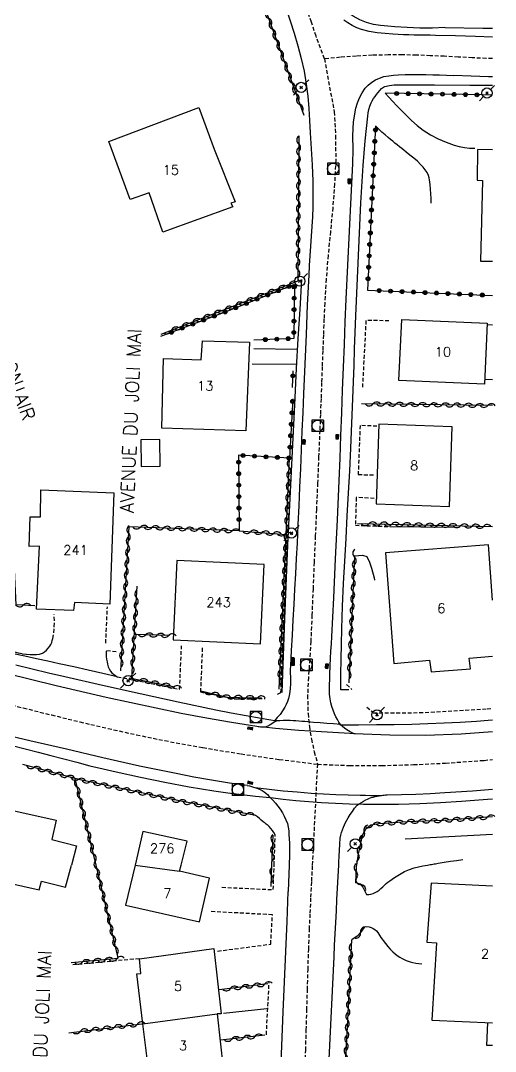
# Model space of a CAD drawing. Header units: millimetres. Extents: x 159000 to 160002, y 156999 to 158000.
# Drawn here: x 159938.3 to 160000.4, y 157146.6 to 157281.5 of the extents above; entities that cross this region are included whole.
import ezdxf
from ezdxf.enums import TextEntityAlignment as Align

# ---------------------------------------------------------------- set-up
doc = ezdxf.new("R2010")
doc.units = ezdxf.units.MM
doc.linetypes.add('DASHED', pattern=[0.75, 0.5, -0.25])
doc.layers.get('0').update_dxf_attribs({"linetype": 'CONTINUOUS'})
for name, color, linetype in [('W0001', 6, 'DASHED'), ('W0014', 7, 'CONTINUOUS'), ('W0017', 7, 'CONTINUOUS'), ('W0051', 7, 'CONTINUOUS'), ('W0101', 7, 'CONTINUOUS'), ('W0104', 1, 'CONTINUOUS'), ('W0112', 1, 'DASHED'), ('W0300', 7, 'CONTINUOUS'), ('W0310', 3, 'CONTINUOUS'), ('W0323', 7, 'CONTINUOUS'), ('W0333', 7, 'CONTINUOUS'), ('W0401', 7, 'CONTINUOUS'), ('W0420', 7, 'CONTINUOUS'), ('W0473', 7, 'CONTINUOUS'), ('W0989', 7, 'CONTINUOUS'), ('W0991', 7, 'CONTINUOUS'), ('W1102', 7, 'CONTINUOUS')]:
    doc.layers.add(name, color=color, linetype=linetype)
doc.styles.get("Standard").update_dxf_attribs({"font": 'romans.shx', "width": 0.85})

# ---------------------------------------------------------------- blocks, each defined once
blk = doc.blocks.new('T401')
for p, q in [((-0.3, 0.3), (0, 0.3)), ((-0.3, -0.25), (-0.3, 0.3)), ((-0.3, 0.15), (0, 0.15)), ((-0.3, 0), (0, 0)), ((0, 0.3), (0, -0.25)), ((-0.3, -0.15), (0, -0.15)), ((-0.3, -0.25), (-0.3, -0.3)), ((-0.3, -0.3), (0, -0.3)), ((0, -0.3), (0, -0.25))]:
    blk.add_line(p, q)
blk = doc.blocks.new('T420')
for p, q in [((0.75, 0.75), (-0.75, 0.75)), ((-0.75, 0.75), (-0.75, -0.75)), ((0.75, 0.75), (0.75, -0.75)), ((0.75, -0.75), (-0.75, -0.75))]:
    blk.add_line(p, q)
blk.add_ellipse((0, 0), major_axis=(-0.53, 0.53), ratio=1, start_param=3.926991, end_param=10.210176)
blk = doc.blocks.new('T473')
for p, q in [((-0.166667, 0.166667), (0.166667, -0.166667)), ((-0.166667, -0.166667), (0.166667, 0.166667)), ((0.500001, 0.500001), (1.000002, 1.000002)), ((-1.000002, -1.000002), (-0.500001, -0.500001))]:
    blk.add_line(p, q)
blk.add_ellipse((0, 0), major_axis=(0.471405, 0.471405), ratio=1, start_param=5.4977871438, end_param=11.780972451)
blk = doc.blocks.new('t310o')
at = {"color": 0, "linetype": 'Continuous'}
for centre, start, end in [((-0.5, 0.38), 216.8699, 323.1304), ((0.5, -0.37), 36.8699, 143.1303)]:
    blk.add_arc(centre, 0.625, start, end, dxfattribs=at)
blk = doc.blocks.new('t323o')
at = {"color": 0, "linetype": 'Continuous'}
for radius in [0.25, 0.15]:
    blk.add_circle((0, 0), radius, dxfattribs=at)

msp = doc.modelspace()

# ---------------------------------------------------------------- linework, layer by layer
at = {"layer": 'W0001'}
for points in [[(159978.05, 157276.52), (159976.95, 157279.5), (159976.34, 157281.34), (159975.67, 157283.15)], [(160000, 157276.55), (159999.21, 157276.58), (159997.38, 157276.66), (159995.55, 157276.76), (159993.72, 157276.86), (159991.89, 157276.94), (159990.06, 157277.01), (159988.22, 157277.05), (159986.39, 157277.04), (159984.3, 157276.99), (159982.21, 157276.88), (159980.13, 157276.73), (159978.05, 157276.52)], [(159978.05, 157276.52), (159979.32, 157269.59), (159979.51, 157266.45), (159979.52, 157263.3), (159979.37, 157260.16), (159979.13, 157257.03), (159978.83, 157253.92), (159978.53, 157250.81), (159978.27, 157247.69), (159978.08, 157244.57), (159977.99, 157242.49), (159977.91, 157240.4), (159977.83, 157238.32), (159977.75, 157236.23), (159977.67, 157234.15), (159977.6, 157232.06), (159977.52, 157229.98), (159977.44, 157227.9), (159977.29, 157224.44), (159977.15, 157220.99), (159977, 157217.54), (159976.85, 157214.08), (159976.7, 157210.63), (159976.56, 157207.17), (159976.41, 157203.72), (159976.27, 157200.27), (159976.13, 157197.92), (159975.95, 157195.56), (159975.84, 157193.2), (159975.9, 157190.83), (159976.08, 157189.15), (159976.35, 157187.48), (159976.71, 157185.83), (159977.17, 157184.2)], [(159918.53, 157196.43), (159927.61, 157194.3), (159931.31, 157193.41), (159934.99, 157192.5), (159938.68, 157191.57), (159942.37, 157190.65), (159946.06, 157189.75), (159949.76, 157188.88), (159953.47, 157188.05), (159957.19, 157187.29), (159962.16, 157186.37), (159967.15, 157185.55), (159972.15, 157184.83), (159977.17, 157184.2)], [(159976.5, 157171), (159977.17, 157184.2)], [(159977.17, 157184.2), (159981.35, 157184.03), (159985.53, 157184.02), (159989.7, 157184.15), (159993.88, 157184.35), (159998.93, 157184.71), (160000, 157184.82)], [(159974.13, 157118.79), (159974.5, 157124.46), (159974.83, 157130.14), (159975.13, 157135.81), (159975.4, 157141.49), (159975.51, 157144.13), (159975.6, 157146.77), (159975.68, 157149.4), (159975.75, 157152.04), (159975.83, 157154.68), (159975.9, 157157.32), (159975.99, 157159.96), (159976.09, 157162.59), (159976.19, 157164.69), (159976.29, 157166.8), (159976.39, 157168.9), (159976.5, 157171)]]:
    msp.add_lwpolyline(points, dxfattribs=at)
at = {"layer": 'W0014'}
for points in [[(159993.8, 157280.61), (159992.16, 157280.56), (159990.52, 157280.56), (159988.88, 157280.62), (159987.24, 157280.73), (159986.32, 157280.79), (159985.39, 157280.87), (159984.46, 157281.01), (159983.56, 157281.27), (159982.67, 157281.64), (159981.81, 157282.1), (159981.01, 157282.64), (159980.26, 157283.26), (159979.87, 157283.66), (159979.52, 157284.09), (159979.21, 157284.55), (159978.93, 157285.04), (159978.53, 157285.84), (159978.19, 157286.67), (159977.91, 157287.53), (159977.69, 157288.4)], [(159973.05, 157283.1), (159974.11, 157279.89), (159974.59, 157278.24), (159975.01, 157276.58), (159975.38, 157274.91), (159975.68, 157273.22), (159975.89, 157271.63), (159976.01, 157270.04), (159976.1, 157268.45), (159976.19, 157266.86), (159976.32, 157264.75), (159976.44, 157262.64), (159976.53, 157260.52), (159976.55, 157258.41), (159976.53, 157257.13), (159976.48, 157255.85), (159976.41, 157254.57), (159976.33, 157253.3), (159976.23, 157252.03), (159976.15, 157250.75), (159976.06, 157249.48), (159975.99, 157248.2), (159975.81, 157244.32), (159975.64, 157240.43), (159975.48, 157236.55), (159975.32, 157232.66), (159975.21, 157230.22), (159975.11, 157227.78), (159975.01, 157225.34), (159974.91, 157222.9), (159974.8, 157220.46), (159974.7, 157218.01), (159974.59, 157215.57), (159974.47, 157213.13), (159974.37, 157211.13), (159974.26, 157209.12), (159974.15, 157207.12), (159974.04, 157205.12), (159973.92, 157203.11), (159973.81, 157201.11), (159973.71, 157199.1), (159973.61, 157197.1), (159973.59, 157196.61), (159973.59, 157196.12), (159973.6, 157195.64), (159973.6, 157195.15), (159973.6, 157194.66), (159973.57, 157194.17), (159973.53, 157193.68), (159973.44, 157193.19), (159973.34, 157192.8), (159973.2, 157192.41), (159973.04, 157192.04), (159972.85, 157191.68), (159972.56, 157191.2), (159972.24, 157190.73), (159971.89, 157190.3), (159971.51, 157189.88)], [(160000, 157279.37), (159997.79, 157279.44), (159995.17, 157279.52), (159992.56, 157279.6), (159991.86, 157279.61), (159991.17, 157279.62), (159990.48, 157279.63), (159989.78, 157279.64), (159989.09, 157279.65), (159988.4, 157279.67), (159987.7, 157279.71), (159987.01, 157279.76), (159985.98, 157279.84), (159984.94, 157279.94), (159983.9, 157280.1), (159982.89, 157280.36), (159982.28, 157280.6), (159981.69, 157280.89), (159981.12, 157281.22), (159980.58, 157281.58)], [(160000, 157280.5), (159998.77, 157280.52), (159993.83, 157280.59)], [(159979.02, 157200.9), (159979.27, 157205.99), (159979.51, 157211.09), (159979.75, 157216.19), (159979.97, 157221.29), (159980.1, 157224.26), (159980.21, 157227.23), (159980.32, 157230.2), (159980.43, 157233.18), (159980.54, 157236.15), (159980.66, 157239.12), (159980.77, 157242.1), (159980.9, 157245.07), (159981.1, 157249.52), (159981.31, 157253.96), (159981.53, 157258.41), (159981.75, 157262.85), (159981.79, 157264.64), (159981.78, 157266.45), (159981.86, 157268.27), (159982.17, 157270.06), (159982.37, 157270.75), (159982.63, 157271.43), (159982.96, 157272.09), (159983.39, 157272.68), (159983.78, 157273.1), (159984.23, 157273.46), (159984.71, 157273.77), (159985.23, 157274.01), (159985.83, 157274.21), (159986.46, 157274.31), (159987.08, 157274.37), (159987.7, 157274.42), (159988.6, 157274.47), (159989.5, 157274.48), (159990.4, 157274.47), (159991.3, 157274.46), (159992.2, 157274.44), (159993.1, 157274.42), (159994.01, 157274.39), (159994.91, 157274.35)], [(159994.93, 157274.38), (159997.21, 157274.31), (159999.48, 157274.23), (160000, 157274.22)], [(159983.73, 157269.04), (159983.78, 157269.48), (159983.87, 157269.91), (159984, 157270.33), (159984.16, 157270.75), (159984.3, 157271.05), (159984.48, 157271.33), (159984.67, 157271.6), (159984.87, 157271.86), (159985.07, 157272.12), (159985.28, 157272.38), (159985.51, 157272.63), (159985.78, 157272.83), (159985.96, 157272.91), (159986.16, 157272.97), (159986.35, 157273.01), (159986.55, 157273.04), (159986.85, 157273.09), (159987.16, 157273.12), (159987.46, 157273.13), (159987.77, 157273.13)], [(159987.8, 157273.13), (159992.43, 157273.13), (159997.05, 157273.1), (160000, 157273.06)], [(159980.19, 157193.93), (159980.2, 157195.94), (159980.22, 157197.94), (159980.26, 157199.93), (159980.32, 157201.93), (159980.43, 157204.89), (159980.56, 157207.84), (159980.71, 157210.8), (159980.87, 157213.75), (159981.04, 157216.71), (159981.2, 157219.66), (159981.36, 157222.61), (159981.49, 157225.57), (159981.59, 157227.73), (159981.67, 157229.9), (159981.76, 157232.06), (159981.84, 157234.23), (159981.92, 157236.39), (159982, 157238.56), (159982.08, 157240.72), (159982.17, 157242.89), (159982.38, 157247.81), (159982.58, 157252.73), (159982.81, 157257.66), (159983.12, 157262.58), (159983.24, 157264.19), (159983.39, 157265.81), (159983.55, 157267.42), (159983.73, 157269.04)], [(159975.06, 157247.64), (159974.82, 157243.77), (159974.59, 157239.9), (159974.37, 157236.03), (159974.16, 157232.16), (159973.69, 157222.52), (159973.24, 157212.88), (159972.83, 157203.24), (159972.46, 157193.59)], [(159980.18, 157189.36), (159979.95, 157189.7), (159979.74, 157190.05), (159979.55, 157190.41), (159979.38, 157190.78), (159979.19, 157191.26), (159979.03, 157191.74), (159978.89, 157192.24), (159978.79, 157192.74), (159978.73, 157193.38), (159978.71, 157194.02), (159978.73, 157194.65), (159978.74, 157195.29), (159978.74, 157195.51), (159978.75, 157195.74), (159978.75, 157195.97), (159978.76, 157196.2), (159978.77, 157196.42), (159978.78, 157196.65), (159978.79, 157196.88), (159978.8, 157197.11), (159978.85, 157198.06), (159978.9, 157199.02), (159978.96, 157199.97), (159979.02, 157200.93)], [(159950.97, 157195.66), (159949.08, 157196.08), (159947.18, 157196.51), (159945.29, 157196.93), (159943.39, 157197.35), (159941.89, 157197.68), (159940.39, 157198), (159938.89, 157198.33), (159937.39, 157198.66)], [(159981.24, 157193.94), (159980.19, 157193.93)], [(159970.93, 157179.87), (159971.3, 157179.51), (159971.65, 157179.12), (159971.97, 157178.72), (159972.27, 157178.3), (159972.55, 157177.86), (159972.8, 157177.41), (159973.02, 157176.94), (159973.2, 157176.45), (159973.31, 157175.97), (159973.38, 157175.47), (159973.41, 157174.98), (159973.44, 157174.49), (159973.47, 157173.81), (159973.47, 157173.13), (159973.47, 157172.45), (159973.46, 157171.77), (159973.45, 157171.57), (159973.45, 157171.38), (159973.45, 157171.19), (159973.44, 157171)], [(159980.11, 157174.54), (159980.19, 157174.9), (159980.29, 157175.25), (159980.4, 157175.6), (159980.53, 157175.95), (159980.67, 157176.27), (159980.82, 157176.57), (159980.98, 157176.88), (159981.15, 157177.18), (159981.42, 157177.61), (159981.7, 157178.03), (159982, 157178.44), (159982.31, 157178.83)], [(159979.93, 157171), (159979.93, 157171.09), (159979.94, 157171.18), (159979.94, 157171.27), (159979.95, 157171.36), (159979.99, 157172.15), (159980.03, 157172.93), (159980.07, 157173.72), (159980.11, 157174.51)], [(159973.44, 157171), (159973.31, 157167.56)], [(159978.44, 157141.13), (159978.65, 157145.6), (159978.87, 157150.07), (159979.09, 157154.54), (159979.31, 157159), (159979.38, 157160.5), (159979.46, 157162), (159979.54, 157163.5), (159979.61, 157165), (159979.69, 157166.5), (159979.77, 157168), (159979.85, 157169.5), (159979.93, 157171)], [(159973.28, 157167.53), (159973.13, 157163.6), (159972.97, 157159.67), (159972.8, 157155.74), (159972.63, 157151.81), (159972.43, 157147.33), (159972.24, 157142.85), (159972.02, 157138.36), (159971.74, 157133.89), (159971.64, 157132.52), (159971.53, 157131.15), (159971.4, 157129.79), (159971.25, 157128.43)]]:
    msp.add_lwpolyline(points, dxfattribs=at)
at = {"layer": 'W0017'}
for points in [[(159985.98, 157272.05), (159986.47, 157271.49), (159986.97, 157270.95), (159987.48, 157270.42), (159988, 157269.89), (159988.7, 157269.18), (159989.41, 157268.47), (159990.15, 157267.79), (159990.95, 157267.18), (159991.91, 157266.58), (159992.91, 157266.06), (159993.95, 157265.62), (159995.02, 157265.24), (159995.68, 157265.07), (159996.35, 157264.93), (159997.03, 157264.85), (159997.72, 157264.82)], [(159991.99, 157257.64), (159991.98, 157258.26), (159991.96, 157258.87), (159991.91, 157259.48), (159991.85, 157260.09), (159991.83, 157260.38), (159991.8, 157260.67), (159991.75, 157260.96), (159991.66, 157261.24), (159991.46, 157261.64), (159991.22, 157262), (159990.94, 157262.34), (159990.65, 157262.67), (159990.2, 157263.12), (159989.72, 157263.53), (159989.22, 157263.93), (159988.73, 157264.33), (159988.44, 157264.56), (159988.15, 157264.8), (159987.86, 157265.03), (159987.56, 157265.27), (159987.27, 157265.5), (159986.97, 157265.73), (159986.68, 157265.97), (159986.39, 157266.21), (159985.98, 157266.58), (159985.56, 157266.95), (159985.15, 157267.32), (159984.75, 157267.7)], [(159968.81, 157238.6), (159974.43, 157238.54)], [(159968.58, 157236.61), (159974.38, 157236.57)], [(159986.61, 157215.32), (159995.07, 157215.25)], [(159981.99, 157211.49), (159983.04, 157211.56), (159983.58, 157211.4), (159983.94, 157210.65), (159984.21, 157209.88), (159984.54, 157208.59), (159984.59, 157208.31)], [(159991.52, 157171), (159991.69, 157171.03), (159991.87, 157171.06), (159992.04, 157171.09), (159992.21, 157171.12), (159992.38, 157171.15), (159992.55, 157171.18), (159992.73, 157171.21), (159992.9, 157171.24), (159993.7, 157171.39), (159994.51, 157171.51), (159995.32, 157171.62), (159996.13, 157171.72)], [(159983.55, 157167.14), (159983.84, 157167.16), (159984.12, 157167.2), (159984.4, 157167.28), (159984.67, 157167.39), (159984.94, 157167.55), (159985.2, 157167.73), (159985.44, 157167.93), (159985.67, 157168.14), (159985.89, 157168.35), (159986.12, 157168.57), (159986.35, 157168.77), (159986.6, 157168.95), (159987.22, 157169.37), (159987.85, 157169.77), (159988.5, 157170.14), (159989.19, 157170.44), (159989.76, 157170.63), (159990.34, 157170.78), (159990.93, 157170.89), (159991.52, 157171)], [(159983.32, 157162.91), (159983.61, 157162.94), (159983.89, 157162.91), (159984.17, 157162.84), (159984.42, 157162.72), (159984.65, 157162.57), (159984.84, 157162.38), (159985.01, 157162.18), (159985.17, 157161.96), (159985.3, 157161.75), (159985.44, 157161.53), (159985.59, 157161.32), (159985.74, 157161.11), (159986.04, 157160.74), (159986.34, 157160.36), (159986.65, 157159.99), (159986.99, 157159.65), (159987.28, 157159.4), (159987.57, 157159.17), (159987.89, 157158.96), (159988.21, 157158.77), (159988.46, 157158.64), (159988.72, 157158.52), (159988.98, 157158.42), (159989.25, 157158.34), (159989.62, 157158.24), (159990, 157158.17), (159990.38, 157158.12), (159990.76, 157158.09)]]:
    msp.add_lwpolyline(points, dxfattribs=at)
at = {"layer": 'W0051'}
for points in [[(159969.22, 157189.14), (159965.92, 157189.67), (159962.63, 157190.25), (159959.34, 157190.86), (159956.07, 157191.52), (159949.5, 157192.95), (159942.96, 157194.48), (159936.43, 157196.07)], [(159971.76, 157189.84), (159969.78, 157190.17), (159967.81, 157190.53), (159965.84, 157190.9), (159963.87, 157191.29), (159958.92, 157192.32), (159953.97, 157193.4), (159949.04, 157194.51), (159944.1, 157195.64), (159941.97, 157196.13), (159939.84, 157196.64), (159937.72, 157197.15)], [(159919.53, 157190.85), (159923.95, 157189.82), (159928.37, 157188.78), (159932.79, 157187.72), (159937.21, 157186.64), (159938.91, 157186.22), (159940.61, 157185.78), (159942.3, 157185.33), (159944, 157184.89), (159945.69, 157184.45), (159947.39, 157184.01), (159949.1, 157183.6), (159950.81, 157183.2), (159953.99, 157182.51), (159957.17, 157181.86), (159960.37, 157181.25), (159963.58, 157180.72), (159965.4, 157180.45), (159967.23, 157180.22), (159969.05, 157180.02), (159970.89, 157179.86)], [(159971.76, 157189.87), (159971.56, 157189.73), (159971.36, 157189.6), (159971.16, 157189.47), (159970.96, 157189.36), (159970.81, 157189.27), (159970.66, 157189.19), (159970.5, 157189.12), (159970.34, 157189.07), (159970.22, 157189.04), (159970.09, 157189.04), (159969.97, 157189.04), (159969.84, 157189.05), (159969.69, 157189.06), (159969.53, 157189.08), (159969.37, 157189.11), (159969.22, 157189.14)], [(159980.13, 157189.41), (159979.25, 157189.47), (159978.37, 157189.54), (159977.5, 157189.6), (159976.62, 157189.67), (159976.24, 157189.7), (159975.86, 157189.74), (159975.47, 157189.78), (159975.09, 157189.81), (159974.71, 157189.85), (159974.32, 157189.88), (159973.94, 157189.9), (159973.56, 157189.92), (159973.11, 157189.92), (159972.66, 157189.92), (159972.21, 157189.9), (159971.76, 157189.87)], [(159981.92, 157188.2), (159981.67, 157188.3), (159981.43, 157188.42), (159981.19, 157188.55), (159980.96, 157188.7), (159980.68, 157188.9), (159980.41, 157189.12), (159980.16, 157189.35), (159979.92, 157189.6)], [(160000, 157189.95), (159999.47, 157189.91), (159997.92, 157189.79), (159995.81, 157189.66), (159993.7, 157189.56), (159991.58, 157189.48), (159989.47, 157189.42), (159987.16, 157189.37), (159984.84, 157189.34), (159982.52, 157189.33), (159980.21, 157189.33)], [(159934.71, 157188.44), (159939.55, 157187.31), (159944.32, 157186.2), (159949.08, 157185.08), (159953.86, 157184.01), (159958.65, 157183.01), (159960.96, 157182.57), (159963.29, 157182.16), (159965.62, 157181.78), (159967.95, 157181.44)], [(159982.07, 157188.2), (159980.61, 157188.27), (159979.14, 157188.34), (159977.68, 157188.42), (159976.22, 157188.52), (159974.69, 157188.63), (159973.16, 157188.75), (159971.63, 157188.89), (159970.11, 157189.03)], [(160000, 157188.45), (159995.91, 157188.14), (159991.26, 157187.97), (159986.6, 157187.99), (159981.95, 157188.2)], [(159967.95, 157181.41), (159968.23, 157181.36), (159968.51, 157181.3), (159968.79, 157181.22), (159969.06, 157181.13), (159969.35, 157181.02), (159969.63, 157180.89), (159969.9, 157180.75), (159970.16, 157180.59), (159970.39, 157180.42), (159970.6, 157180.23), (159970.8, 157180.03), (159970.99, 157179.81)], [(159969.01, 157181.14), (159970.83, 157180.92), (159972.65, 157180.73), (159974.48, 157180.57), (159976.3, 157180.42), (159977.91, 157180.32), (159979.52, 157180.25), (159981.13, 157180.19), (159982.74, 157180.14), (159983.43, 157180.13), (159984.13, 157180.12), (159984.82, 157180.12), (159985.52, 157180.12)], [(159970.98, 157179.83), (159972.65, 157179.63), (159974.32, 157179.45), (159976, 157179.31), (159977.67, 157179.19), (159979.51, 157179.09), (159981.34, 157179.02), (159983.17, 157178.97), (159985.01, 157178.96), (159987.75, 157178.99), (159990.5, 157179.07), (159993.24, 157179.19), (159995.98, 157179.35), (159999.35, 157179.62), (160000, 157179.68)], [(159982.31, 157178.83), (159982.59, 157179.02), (159982.88, 157179.2), (159983.17, 157179.37), (159983.48, 157179.53), (159983.7, 157179.64), (159983.93, 157179.74), (159984.17, 157179.83), (159984.41, 157179.91), (159984.68, 157179.98), (159984.95, 157180.03), (159985.22, 157180.08), (159985.5, 157180.12), (159985.68, 157180.15), (159985.86, 157180.17), (159986.04, 157180.18), (159986.22, 157180.19)], [(159986.25, 157180.19), (159988.13, 157180.23), (159990.01, 157180.29), (159991.89, 157180.38), (159993.77, 157180.49), (159997.39, 157180.74), (160000, 157180.94)]]:
    msp.add_lwpolyline(points, dxfattribs=at)
at = {"layer": 'W0101'}
for points in [[(159961.61, 157270.14), (159963.65, 157264.71), (159966.36, 157257.82), (159965.82, 157257.62), (159966.07, 157257.15), (159956.91, 157253.84), (159955.13, 157259), (159952.67, 157258.13), (159949.87, 157265.72)], [(159998.96, 157233.94), (159987.79, 157234.44), (159988.15, 157242.41), (159999.31, 157241.91)], [(159968.26, 157239.44), (159967.79, 157227.84), (159956.81, 157228.18), (159957, 157237.3), (159961.93, 157237.15), (159962.11, 157239.62)], [(159985.17, 157228.69), (159984.81, 157218.27), (159994.39, 157217.94), (159994.75, 157228.36)], [(159950.52, 157219.74), (159949.98, 157205.15), (159945.37, 157205.35), (159945.26, 157204.34), (159940.41, 157204.5), (159940.8, 157212.73), (159939.45, 157212.69), (159939.59, 157216.6), (159940.91, 157216.57), (159940.99, 157220.12)], [(159958.75, 157210.85), (159958.28, 157200.48), (159969.68, 157199.96), (159970.15, 157210.33)]]:
    msp.add_lwpolyline(points, close=True, dxfattribs=at)
for points in [[(159998.06, 157264.64), (159998.01, 157260.63), (159998.72, 157260.61), (159998.47, 157250.05), (160000, 157250.03)], [(160000, 157264.6), (159998.06, 157264.64)], [(160000, 157205.69), (159999.5, 157212.92), (159986.05, 157211.88), (159987.11, 157197.38), (159991.78, 157197.83), (159991.98, 157196.3), (159997.15, 157196.67)], [(159997.15, 157196.67), (159996.99, 157198.09), (160000, 157198.34)], [(159929.25, 157171), (159931.19, 157179.51), (159942.99, 157176.86), (159942.39, 157174.36), (159942.39, 157174.36), (159945.65, 157173.5), (159944.99, 157171)], [(159960.11, 157174.13), (159954.31, 157175.38), (159953.3, 157171)], [(159959.34, 157171), (159960.11, 157174.13)], [(159929.25, 157171), (159929.08, 157170.36), (159940.77, 157167.78), (159941.05, 157168.89), (159941.04, 157168.9), (159944.2, 157168.1), (159944.99, 157171)], [(159953.3, 157171), (159952.06, 157165.74), (159961.73, 157163.58), (159963.04, 157169.28), (159959.12, 157170.21)], [(159959.12, 157170.21), (159959.34, 157171)], [(159992.01, 157168.64), (159991.45, 157160.9), (159992.68, 157160.83), (159992.1, 157150.69), (160000, 157150.35)], [(160000, 157168.22), (159992.01, 157168.64)], [(159954.31, 157150.24), (159953.52, 157156.76), (159954.04, 157156.81), (159953.86, 157158.75), (159963.6, 157160.1), (159964.53, 157151.53), (159964.03, 157151.51)], [(159964.03, 157151.51), (159964.83, 157144.37), (159955.16, 157143.25), (159954.31, 157150.24)]]:
    msp.add_lwpolyline(points, dxfattribs=at)
at = {"layer": 'W0104'}
for points in [[(160000, 157241.69), (159999.3, 157241.71)], [(160000, 157234.52), (159998.98, 157234.55)], [(160000, 157147.38), (159999.28, 157147.4), (159999.4, 157150.38)]]:
    msp.add_lwpolyline(points, dxfattribs=at)
msp.add_lwpolyline([(159954.04, 157226.68), (159954.09, 157223.17), (159956.57, 157223.21), (159956.52, 157226.71)], close=True, dxfattribs=at)
at = {"layer": 'W0112'}
for points in [[(159986.48, 157242.25), (159983.47, 157242.27), (159983.02, 157233.54)], [(159984.92, 157228.45), (159982.71, 157228.54), (159982.46, 157222.11), (159984.63, 157222.08)], [(159984.55, 157219), (159982.2, 157219.11), (159982.09, 157215.47), (159986.61, 157215.3)], [(159972.36, 157193.55), (159973.23, 157214.43)], [(159949.46, 157200.05), (159949.67, 157204.78)], [(159937.51, 157198.89), (159938.03, 157198.76), (159938.55, 157198.67), (159939.08, 157198.61), (159939.61, 157198.58), (159940, 157198.57), (159940.39, 157198.56), (159940.79, 157198.61), (159941.18, 157198.73), (159941.47, 157198.9), (159941.73, 157199.12), (159941.95, 157199.37), (159942.15, 157199.64), (159942.28, 157199.87), (159942.39, 157200.12), (159942.46, 157200.38), (159942.52, 157200.64), (159942.66, 157201.41), (159942.73, 157202.2), (159942.75, 157202.99), (159942.7, 157203.78)], [(159949.52, 157199.01), (159949.51, 157198.65), (159949.52, 157198.29), (159949.56, 157197.94), (159949.63, 157197.59), (159949.7, 157197.28), (159949.79, 157196.97), (159949.92, 157196.68), (159950.09, 157196.4), (159950.27, 157196.17), (159950.48, 157195.97), (159950.72, 157195.8), (159950.97, 157195.66)], [(159950.82, 157198.92), (159949.52, 157199.04)], [(159959.11, 157194.01), (159959.37, 157199.68)], [(159962.08, 157199.42), (159961.84, 157193.66), (159966.41, 157192.74), (159970.29, 157192.81)], [(159950.97, 157195.66), (159959.11, 157194.01)], [(159980.95, 157194.62), (159981.62, 157193.98)], [(159971.9, 157193.39), (159972.36, 157193.58)], [(159983.61, 157191.68), (159984.44, 157190.94)], [(159984.44, 157190.94), (159990.47, 157190.95), (159999.32, 157191.44), (160000, 157191.5)], [(159971.48, 157171), (159971.61, 157174.97)], [(159964.65, 157168.1), (159971.35, 157167.79), (159971.48, 157171)], [(159964.08, 157159.74), (159971.02, 157160.66), (159971.25, 157164.49), (159963.02, 157164.93)], [(159953.86, 157158.75), (159944.91, 157157.9)], [(159970.46, 157148.8), (159970.82, 157155.68)]]:
    msp.add_lwpolyline(points, dxfattribs=at)
at = {"layer": 'W0300'}
msp.add_lwpolyline([(160000, 157175.02), (159988.62, 157174.39)], dxfattribs=at)
at = {"layer": 'W0310'}
for points in [[(159966.81, 157292.65), (159975.34, 157269.15)], [(160000, 157271.76), (159998.62, 157271.81)], [(159974.68, 157266.44), (159974.57, 157247.41)], [(159974.57, 157247.41), (159956.65, 157240.44)], [(160000, 157231.15), (159982.89, 157231.38)], [(159940.17, 157204.92), (159937.76, 157205.08), (159937.17, 157216.96), (159936.11, 157228.66)], [(159966.89, 157214.73), (159973.04, 157214.28), (159973.47, 157224.27)], [(159952.49, 157215.29), (159951.4, 157196.44)], [(159966.89, 157214.73), (159952.49, 157215.29)], [(159982.36, 157215.71), (160000, 157215.31)], [(159972.12, 157194.04), (159973.04, 157214.28)], [(159981.99, 157211.49), (159981.99, 157211.46), (159981.22, 157194.86)], [(159952.86, 157195.52), (159953.58, 157207.49)], [(159957.82, 157201.03), (159953.18, 157201.2)], [(159952.53, 157195.53), (159958.49, 157194.31)], [(159961.9, 157193.8), (159965.37, 157192.98), (159968.42, 157192.91), (159969.8, 157192.89)], [(159969.09, 157177.47), (159959.26, 157179.35), (159946.13, 157182.16), (159938.63, 157184.16)], [(159948.19, 157171), (159945.47, 157182.34)], [(160000, 157177.32), (159993.58, 157176.85), (159988.88, 157176.68), (159985.16, 157176.4), (159984.13, 157176.22), (159983.42, 157175.65), (159982.99, 157174.88), (159982.45, 157172.46), (159982.23, 157171)], [(159971.19, 157171), (159971.33, 157174.9)], [(159951.09, 157158.85), (159948.19, 157171)], [(159971.08, 157168.2), (159971.19, 157171)], [(159982.23, 157171), (159982.18, 157170.82), (159982.12, 157168.68)], [(159982.12, 157168.71), (159982.72, 157168.53), (159983.05, 157168.12), (159983.55, 157167.14)], [(159983.27, 157162.93), (159982.81, 157162.22), (159982.33, 157161.71), (159981.61, 157161.23)], [(159981.58, 157161.23), (159980.99, 157148.97), (159980.07, 157132.88), (159980.15, 157129.47), (159981.39, 157127.09), (159984.14, 157125.9), (159987.08, 157125.99), (159991.34, 157126.5), (159995.43, 157126.58), (160000, 157126.62)], [(159951.09, 157158.76), (159944.92, 157158.19)], [(159970.64, 157155.46), (159964.27, 157154.67)], [(159944.65, 157149.05), (159954.17, 157150.22)], [(159970.26, 157148.72), (159964.47, 157148.08)]]:
    msp.add_lwpolyline(points, dxfattribs=at)
at = {"layer": 'W0323'}
for points in [[(159998.62, 157271.81), (159985.99, 157272.02)], [(159984.74, 157267.76), (159983.67, 157246.25)], [(159956.64, 157240.21), (159956.64, 157240.21), (159965.32, 157243.5), (159974.12, 157247.02)], [(159974.12, 157246.99), (159974.04, 157239.93), (159968.82, 157239.72)], [(159983.7, 157246.25), (160000, 157245.55)], [(159973.88, 157233.53), (159973.94, 157235.7)], [(159937.8, 157233.13), (159938.83, 157233.51)], [(159973.9, 157232.01), (159973.47, 157224.27), (159966.83, 157224.64), (159966.89, 157214.73)]]:
    msp.add_lwpolyline(points, dxfattribs=at)
at = {"layer": 'W0333'}
for points in [[(159971.61, 157174.97), (159971.44, 157175.25), (159971.26, 157175.53), (159971.06, 157175.79), (159970.84, 157176.04), (159970.75, 157176.13), (159970.65, 157176.21), (159970.55, 157176.29), (159970.45, 157176.37), (159970.35, 157176.44), (159970.25, 157176.51), (159970.15, 157176.59), (159970.05, 157176.67), (159969.79, 157176.88), (159969.54, 157177.09), (159969.28, 157177.3), (159969.03, 157177.51)], [(159970.51, 157152.18), (159964.84, 157151.57)]]:
    msp.add_lwpolyline(points, dxfattribs=at)
at = {"layer": 'W1102'}
for points in [[(159953.3, 157171), (159959.12, 157170.21)], [(159954.31, 157150.24), (159964.03, 157151.51)]]:
    msp.add_lwpolyline(points, dxfattribs=at)

# ---------------------------------------------------------------- block references
at = {"layer": 'W0310'}
for p, rotation in [((159970.73, 157281.84), 289.9506020590092), ((159971.24, 157280.43), 289.9506020590092), ((159971.75, 157279.02), 289.9506020590092), ((159972.27, 157277.61), 289.9506020590092), ((159972.78, 157276.2), 289.9506020590092), ((159973.29, 157274.79), 289.9506020590092), ((159973.8, 157273.38), 289.9506020590092), ((159974.31, 157271.97), 289.9506020590092), ((159974.82, 157270.56), 289.9506020590092), ((159974.67, 157265.41), 269.6868291517407), ((159974.66, 157263.91), 269.6868291517407), ((159974.66, 157262.41), 269.6868291517407), ((159974.65, 157260.91), 269.6868291517407), ((159974.64, 157259.41), 269.6868291517407), ((159974.63, 157257.91), 269.6868291517407), ((159974.62, 157256.41), 269.6868291517407), ((159974.61, 157254.91), 269.6868291517407), ((159974.61, 157253.41), 269.6868291517407), ((159974.6, 157251.91), 269.6868291517407), ((159974.59, 157250.41), 269.6868291517407), ((159974.58, 157248.91), 269.6868291517407), ((159973.43, 157246.97), 201.2585778933203), ((159969.23, 157245.34), 201.2585778933203), ((159970.63, 157245.88), 201.2585778933203), ((159972.03, 157246.42), 201.2585778933203), ((159966.44, 157244.25), 201.2585778933203), ((159967.84, 157244.79), 201.2585778933203), ((159962.24, 157242.62), 201.2585778933203), ((159963.64, 157243.16), 201.2585778933203), ((159965.04, 157243.7), 201.2585778933203), ((159959.45, 157241.53), 201.2585778933203), ((159960.85, 157242.07), 201.2585778933203), ((159958.05, 157240.98), 201.2585778933203), ((159984.39, 157231.36), 179.2046962660729), ((159985.89, 157231.34), 179.2046962660729), ((159987.39, 157231.32), 179.2046962660729), ((159988.89, 157231.3), 179.2046962660729), ((159990.39, 157231.28), 179.2046962660729), ((159991.89, 157231.26), 179.2046962660729), ((159993.39, 157231.24), 179.2046962660729), ((159994.89, 157231.22), 179.2046962660729), ((159996.39, 157231.2), 179.2046962660729), ((159997.89, 157231.17), 179.2046962660729), ((159999.39, 157231.15), 179.2046962660729), ((159973.42, 157223.1), 87.54703139682337), ((159973.36, 157221.6), 87.54703139682337), ((159973.29, 157220.11), 87.54703139682337), ((159973.23, 157218.61), 87.54703139682337), ((159973.16, 157217.11), 87.54703139682337), ((159973.1, 157215.61), 87.54703139682337), ((159952.44, 157214.41), 266.6944649801785), ((159953.99, 157215.23), 177.7400733623912), ((159955.49, 157215.18), 177.7400733623912), ((159956.99, 157215.12), 177.7400733623912), ((159958.49, 157215.06), 177.7400733623912), ((159959.99, 157215), 177.7400733623912), ((159961.49, 157214.94), 177.7400733623912), ((159962.99, 157214.88), 177.7400733623912), ((159964.48, 157214.82), 177.7400733623912), ((159965.98, 157214.76), 177.7400733623912), ((159968.38, 157214.62), 355.8839584609047), ((159969.88, 157214.51), 355.8839584609047), ((159983.86, 157215.67), 358.7019862609835), ((159985.36, 157215.64), 358.7019862609835), ((159986.85, 157215.61), 358.7019862609835), ((159988.35, 157215.57), 358.7019862609835), ((159989.85, 157215.54), 358.7019862609835), ((159991.35, 157215.5), 358.7019862609835), ((159992.85, 157215.47), 358.7019862609835), ((159994.35, 157215.44), 358.7019862609835), ((159995.85, 157215.4), 358.7019862609835), ((159997.35, 157215.37), 358.7019862609835), ((159998.85, 157215.33), 358.7019862609835), ((159952.36, 157212.91), 266.6944649801785), ((159971.38, 157214.4), 355.8839584609047), ((159972.87, 157214.3), 355.8839584609047), ((159973.01, 157213.52), 87.39230250169885), ((159952.27, 157211.41), 266.6944649801785), ((159972.94, 157212.02), 87.39230250169885), ((159981.98, 157211.34), 267.3341962389291), ((159952.18, 157209.92), 266.6944649801785), ((159972.87, 157210.52), 87.39230250169885), ((159981.91, 157209.84), 267.3341962389291), ((159952.1, 157208.42), 266.6944649801785), ((159972.8, 157209.02), 87.39230250169885), ((159981.84, 157208.34), 267.3341962389291), ((159972.74, 157207.53), 87.39230250169885), ((159952.01, 157206.92), 266.6944649801785), ((159953.49, 157206), 86.56846749687178), ((159972.67, 157206.03), 87.39230250169885), ((159981.77, 157206.84), 267.3341962389291), ((159938.68, 157205.02), 176.2536972168107), ((159951.92, 157205.42), 266.6944649801785), ((159953.4, 157204.5), 86.56846749687178), ((159972.6, 157204.53), 87.39230250169885), ((159981.7, 157205.34), 267.3341962389291), ((159951.84, 157203.93), 266.6944649801785), ((159953.31, 157203.01), 86.56846749687178), ((159972.53, 157203.03), 87.39230250169885), ((159981.63, 157203.85), 267.3341962389291), ((159951.75, 157202.43), 266.6944649801785), ((159981.56, 157202.35), 267.3341962389291), ((159951.66, 157200.93), 266.6944649801785), ((159953.22, 157201.51), 86.56846749687178), ((159954.68, 157201.15), 177.913172776419), ((159956.18, 157201.09), 177.913172776419), ((159957.68, 157201.04), 177.913172776419), ((159972.46, 157201.53), 87.39230250169885), ((159981.49, 157200.85), 267.3341962389291), ((159951.58, 157199.43), 266.6944649801785), ((159953.13, 157200.01), 86.56846749687178), ((159972.39, 157200.03), 87.39230250169885), ((159981.43, 157199.35), 267.3341962389291), ((159951.49, 157197.94), 266.6944649801785), ((159953.04, 157198.52), 86.56846749687178), ((159972.33, 157198.53), 87.39230250169885), ((159981.36, 157197.85), 267.3341962389291), ((159952.95, 157197.02), 86.56846749687178), ((159972.26, 157197.04), 87.39230250169885), ((159981.29, 157196.35), 267.3341962389291), ((159972.19, 157195.54), 87.39230250169885), ((159954, 157195.23), 348.4205899752569), ((159955.47, 157194.93), 348.4205899752569), ((159956.94, 157194.63), 348.4205899752569), ((159958.4, 157194.33), 348.4205899752569), ((159963.36, 157193.46), 346.6886355466382), ((159964.82, 157193.11), 346.6886355466382), ((159966.31, 157192.96), 358.6660330306929), ((159967.81, 157192.93), 358.6660330306929), ((159969.31, 157192.9), 359.2094765926141), ((159940.08, 157183.77), 165.0933174123372), ((159941.53, 157183.38), 165.0933174123372), ((159942.98, 157183), 165.0933174123372), ((159944.43, 157182.61), 165.0933174123372), ((159945.88, 157182.23), 165.0933174123372), ((159945.74, 157181.21), 103.4768521740914), ((159947.34, 157181.9), 167.9144794680664), ((159948.81, 157181.59), 167.9144794680664), ((159950.28, 157181.27), 167.9144794680664), ((159951.74, 157180.96), 167.9144794680664), ((159953.21, 157180.64), 167.9144794680664), ((159946.09, 157179.75), 103.4768521740914), ((159954.68, 157180.33), 167.9144794680664), ((159956.14, 157180.02), 167.9144794680664), ((159957.61, 157179.7), 167.9144794680664), ((159959.08, 157179.39), 167.9144794680664), ((159946.44, 157178.29), 103.4768521740914), ((159960.55, 157179.1), 169.1562236191517), ((159962.02, 157178.82), 169.1562236191517), ((159963.5, 157178.54), 169.1562236191517), ((159964.97, 157178.25), 169.1562236191517), ((159966.44, 157177.97), 169.1562236191517), ((159946.79, 157176.83), 103.4768521740914), ((159967.92, 157177.69), 169.1562236191517), ((159988.86, 157176.68), 184.3515774366846), ((159990.36, 157176.74), 182.0249497533246), ((159991.85, 157176.79), 182.0249497533246), ((159993.35, 157176.84), 182.0249497533246), ((159994.85, 157176.94), 184.1798368622004), ((159996.35, 157177.05), 184.1798368622004), ((159997.84, 157177.16), 184.1798368622004), ((159999.34, 157177.27), 184.1798368622004), ((159947.14, 157175.38), 103.4768521740914), ((159983.25, 157175.36), 241.0780686562485), ((159984.38, 157176.26), 190.0615537511205), ((159985.86, 157176.45), 184.3515774366846), ((159987.36, 157176.57), 184.3515774366846), ((159947.49, 157173.92), 103.4768521740914), ((159971.29, 157174), 88.01483527862432), ((159982.78, 157173.95), 257.466178659526), ((159947.84, 157172.46), 103.4768521740914), ((159971.24, 157172.5), 88.01483527862432), ((159982.46, 157172.48), 257.466178659526), ((159948.3, 157170.52), 103.4614635707581), ((159971.14, 157169.69), 87.67176075931873), ((159982.16, 157170.18), 268.235650325992), ((159948.65, 157169.07), 103.4614635707581), ((159982.8, 157168.43), 308.8986926875708), ((159949, 157167.61), 103.4614635707581), ((159949.35, 157166.15), 103.4614635707581), ((159949.7, 157164.69), 103.4614635707581), ((159950.05, 157163.23), 103.4614635707581), ((159950.39, 157161.77), 103.4614635707581), ((159982.76, 157162.17), 226.9077354940142), ((159950.74, 157160.31), 103.4614635707581), ((159981.51, 157159.73), 267.2302170964952), ((159946.41, 157158.33), 185.2064827047232), ((159947.91, 157158.47), 185.2064827047232), ((159949.4, 157158.6), 185.2064827047232), ((159950.89, 157158.74), 185.2064827047232), ((159981.44, 157158.23), 267.2302170964952), ((159981.36, 157156.73), 267.2302170964952), ((159967.25, 157155.04), 187.1133334113408), ((159968.74, 157155.23), 187.1133334113408), ((159970.23, 157155.41), 187.1133334113408), ((159981.29, 157155.23), 267.2302170964952), ((159965.76, 157154.85), 187.1133334113408), ((159981.22, 157153.73), 267.2302170964952), ((159981.15, 157152.24), 267.2302170964952), ((159981.07, 157150.74), 267.2302170964952), ((159950.6, 157149.79), 6.999527138013468), ((159952.09, 157149.97), 6.999527138013468), ((159953.58, 157150.15), 6.999527138013468), ((159981, 157149.24), 267.2302170964952), ((159946.14, 157149.24), 6.999527138013468), ((159947.62, 157149.42), 6.999527138013468), ((159949.11, 157149.6), 6.999527138013468), ((159967.45, 157148.41), 186.3352711528149), ((159968.94, 157148.57), 186.3352711528149), ((159980.92, 157147.74), 266.7419875230051), ((159965.96, 157148.24), 186.3352711528149), ((159980.83, 157146.24), 266.7419875230051)]:
    msp.add_blockref('t310o', p, dxfattribs=dict(at, rotation=rotation))
at = {"layer": 'W0323'}
for p, rotation in [((159987.49, 157271.99), 179.070029033973), ((159988.99, 157271.97), 179.070029033973), ((159990.49, 157271.94), 179.070029033973), ((159991.99, 157271.92), 179.070029033973), ((159993.49, 157271.9), 179.070029033973), ((159994.99, 157271.87), 179.070029033973), ((159996.49, 157271.85), 179.070029033973), ((159997.99, 157271.82), 179.070029033973), ((159984.72, 157267.22), 267.1546016532388), ((159984.64, 157265.73), 267.1546016532388), ((159984.57, 157264.23), 267.1546016532388), ((159984.49, 157262.73), 267.1546016532388), ((159984.42, 157261.23), 267.1546016532388), ((159984.34, 157259.73), 267.1546016532388), ((159984.27, 157258.24), 267.1546016532388), ((159984.2, 157256.74), 267.1546016532388), ((159984.12, 157255.24), 267.1546016532388), ((159984.05, 157253.74), 267.1546016532388), ((159983.97, 157252.24), 267.1546016532388), ((159983.9, 157250.74), 267.1546016532388), ((159983.82, 157249.25), 267.1546016532388), ((159983.75, 157247.75), 267.1546016532388), ((159970.63, 157245.62), 21.76213121852278), ((159972.02, 157246.18), 21.76213121852278), ((159973.42, 157246.73), 21.76213121852278), ((159974.12, 157246.7), 269.2939829289336), ((159985.2, 157246.19), 357.5492453921329), ((159986.7, 157246.12), 357.5492453921329), ((159988.2, 157246.06), 357.5492453921329), ((159989.7, 157246), 357.5492453921329), ((159991.2, 157245.93), 357.5492453921329), ((159992.69, 157245.87), 357.5492453921329), ((159994.19, 157245.8), 357.5492453921329), ((159995.69, 157245.74), 357.5492453921329), ((159997.19, 157245.67), 357.5492453921329), ((159998.69, 157245.61), 357.5492453921329), ((159967.84, 157244.51), 21.76213121852278), ((159969.24, 157245.07), 21.76213121852278), ((159974.1, 157245.2), 269.2939829289336), ((159963.65, 157242.87), 20.80268965963252), ((159965.06, 157243.4), 20.80268965963252), ((159966.45, 157243.95), 21.76213121852278), ((159974.08, 157243.7), 269.2939829289336), ((159960.85, 157241.8), 20.80268965963252), ((159962.25, 157242.34), 20.80268965963252), ((159974.06, 157242.2), 269.2939829289336), ((159958.05, 157240.74), 20.80268965963252), ((159959.45, 157241.27), 20.80268965963252), ((159974.05, 157240.7), 269.2939829289336), ((159970.32, 157239.78), 182.2717536596121), ((159971.82, 157239.84), 182.2717536596121), ((159973.31, 157239.9), 182.2717536596121), ((159973.92, 157235.03), 88.33780681643626), ((159973.89, 157231.69), 266.8029373268725), ((159973.8, 157230.2), 266.8029373268725), ((159973.72, 157228.7), 266.8029373268725), ((159973.63, 157227.2), 266.8029373268725), ((159973.55, 157225.7), 266.8029373268725), ((159967.41, 157224.61), 176.8564593192624), ((159968.91, 157224.52), 176.8564593192624), ((159970.41, 157224.44), 176.8564593192624), ((159971.9, 157224.36), 176.8564593192624), ((159973.4, 157224.28), 176.8564593192624), ((159966.83, 157223.73), 270.3583468182977), ((159966.84, 157222.23), 270.3583468182977), ((159966.85, 157220.73), 270.3583468182977), ((159966.86, 157219.23), 270.3583468182977), ((159966.87, 157217.73), 270.3583468182977), ((159966.88, 157216.23), 270.3583468182977)]:
    msp.add_blockref('t323o', p, dxfattribs=dict(at, rotation=rotation))
at = {"layer": 'W0401'}
for p, rotation in [((159981.45, 157260.51), 357.0580336860175), ((159979.87, 157227.06), 357.7967480999451), ((159975.22, 157226.38), 177.6229525560958), ((159973.79, 157197.86), 177.1787990147483), ((159973.8, 157197.43), 177.210368149092), ((159978.52, 157197.04), 357.3509869028217), ((159968.39, 157189.03), 81.03332697436193), ((159968.3, 157181.62), 258.6957885323406)]:
    msp.add_blockref('T401', p, dxfattribs=dict(at, rotation=rotation))
at = {"layer": 'W0420'}
for p in [(159979.18, 157262.14), (159977.16, 157228.49), (159975.68, 157197.19), (159969.07, 157190.35), (159966.73, 157180.87), (159975.86, 157173.67)]:
    msp.add_blockref('T420', p, dxfattribs=at)
at = {"layer": 'W0473'}
for p in [(159975, 157272.79), (159999.3, 157272.05), (159974.82, 157247.42), (159973.74, 157214.46), (159952.38, 157195.14), (159984.92, 157190.67), (159982.08, 157173.79)]:
    msp.add_blockref('T473', p, dxfattribs=at)

# ---------------------------------------------------------------- texts
at = {"layer": 'W0989'}
for s, rotation, p in [('AVENUE BON AIR', 289.7235, (159932.02, 157247.5)), ('AVENUE DU JOLI MAI', 87.5151, (159953.08, 157217.07)), ('AVENUE DU JOLI MAI', 87.4062, (159941.28, 157135.69))]:
    msp.add_text(s, height=1.75, rotation=rotation, dxfattribs=at).set_placement(p)
at = {"layer": 'W0991'}
for s, p in [('15', (159957.98, 157261.99)), ('10', (159993.55, 157238.18)), ('13', (159962.48, 157233.73)), ('8', (159989.78, 157223.32)), ('241', (159945.51, 157212.23)), ('243', (159964.22, 157205.4)), ('6', (159993.33, 157204.61)), ('276', (159956.84, 157173.19)), ('7', (159957.5, 157167.29)), ('2', (159999.04, 157159.39)), ('5', (159958.92, 157155.17)), ('3', (159959.57, 157147.38))]:
    msp.add_text(s, height=1.25, dxfattribs=at).set_placement(p, align=Align.MIDDLE_CENTER)

doc.saveas('drawing.dxf')
